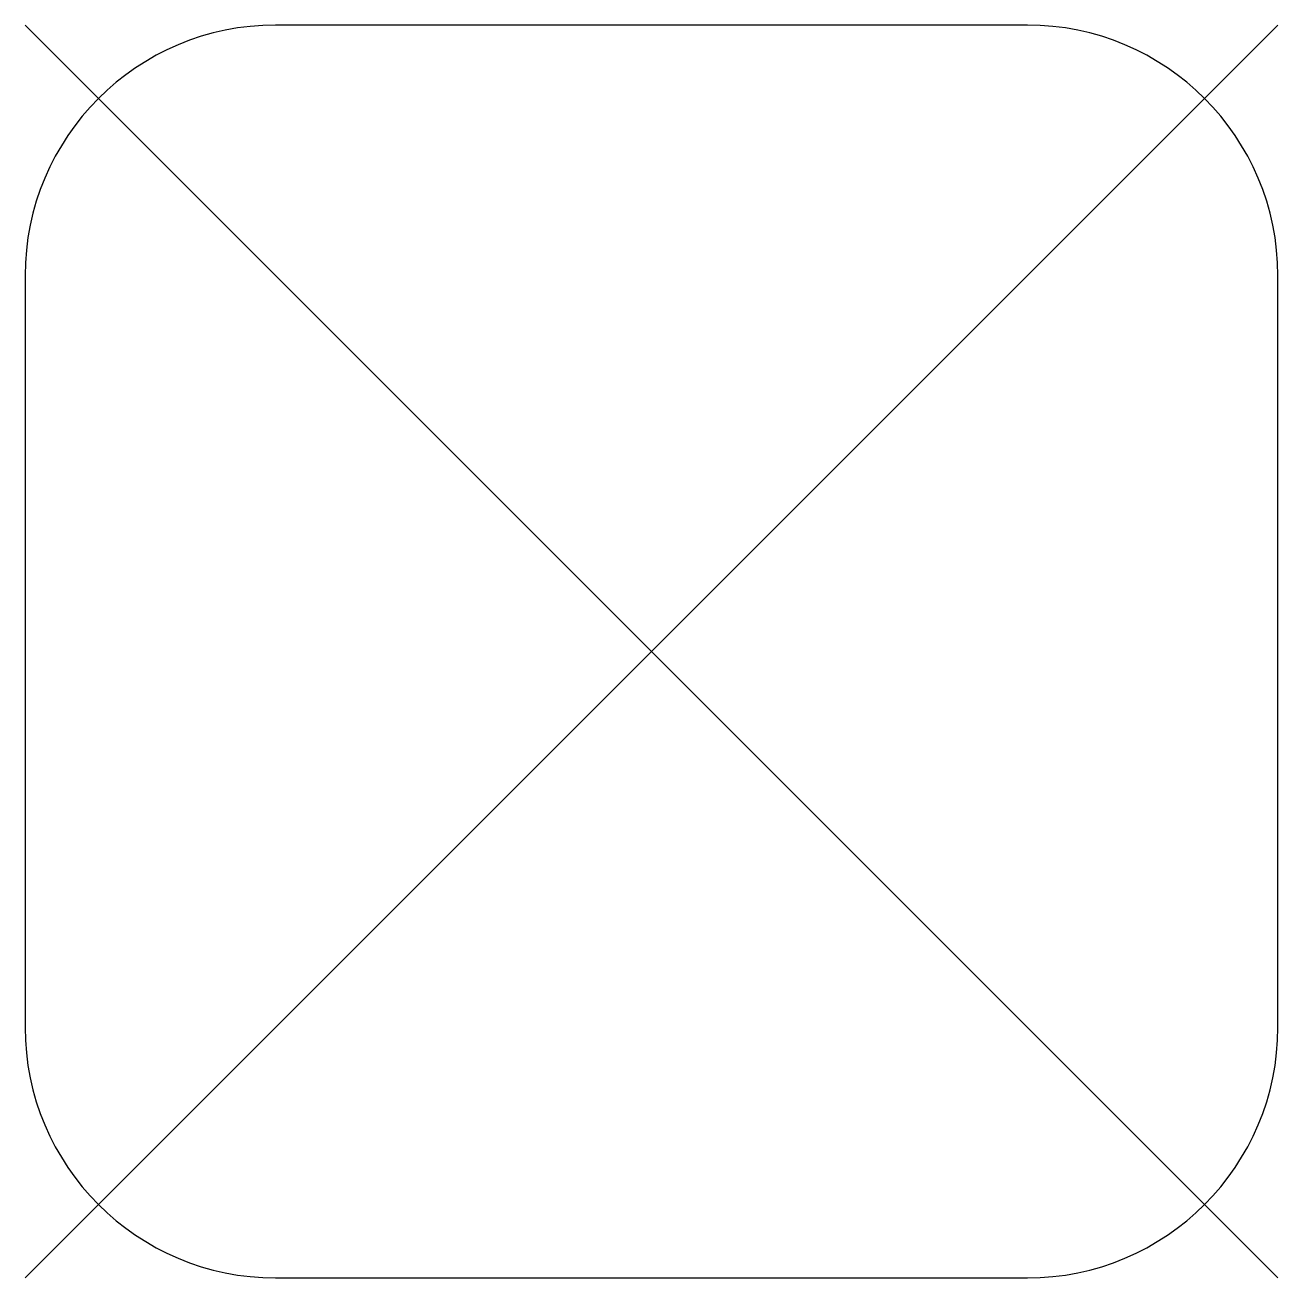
# Model space of a CAD drawing. Header units: centimetres. Extents: x -1.25 to 1.25, y -1.25 to 1.25.
import ezdxf

# ---------------------------------------------------------------- set-up
doc = ezdxf.new("R2010")
doc.units = ezdxf.units.CM
doc.header["$MEASUREMENT"] = 0
doc.layers.add('Wrist Base v1_Sketch1', color=7, linetype='Continuous')

msp = doc.modelspace()

# ---------------------------------------------------------------- linework, layer by layer
at = {"layer": 'Wrist Base v1_Sketch1'}
for p, q in [((-1.25, 1.25), (1.25, -1.25)), ((1.25, 1.25), (-1.25, -1.25)), ((0.75, 1.25), (-0.75, 1.25)), ((-1.25, 0.75), (-1.25, -0.75)), ((1.25, -0.75), (1.25, 0.75)), ((-0.75, -1.25), (0.75, -1.25))]:
    msp.add_line(p, q, dxfattribs=at)
for centre, start, end in [((-0.75, 0.75), 90, 180), ((0.75, 0.75), 0, 90), ((-0.75, -0.75), 180, 270), ((0.75, -0.75), 270, 0)]:
    msp.add_arc(centre, 0.5, start, end, dxfattribs=at)
msp.add_point((0, 0), dxfattribs=at)
msp.add_point((0, 0), dxfattribs=at)

doc.saveas('drawing.dxf')
